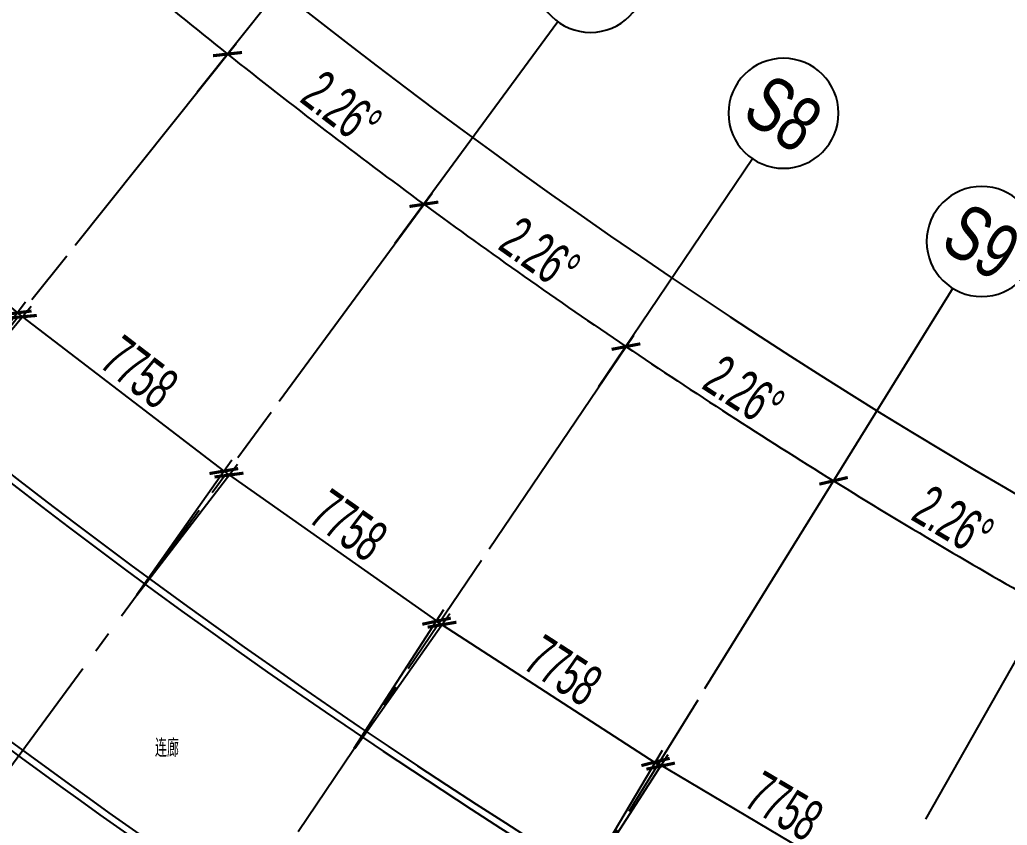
# Model space of a CAD drawing. Extents: x -668578 to 2331563, y -1202445 to 1620273.
# Drawn here: x 481066 to 509769, y 125341 to 148762 of the extents above; entities that cross this region are included whole.
import ezdxf
from ezdxf.enums import TextEntityAlignment as Align

# ---------------------------------------------------------------- set-up
doc = ezdxf.new("R2010")
doc.units = 0
doc.linetypes.add('CENTER2', pattern=[28.575, 19.05, -3.175, 3.175, -3.175])
doc.linetypes.add('DASH', pattern=[0.35, 0.25, -0.1])
doc.layers.get('0').update_dxf_attribs({"color": 8})
doc.layers.get('Defpoints').update_dxf_attribs({"color": 8})
for name, color, linetype in [('#标注', 8, 'Continuous'), ('#轴线', 8, 'CENTER2'), ('dim', 8, 'Continuous'), ('外轮廓', 8, 'Continuous'), ('建-文字', 8, 'Continuous')]:
    doc.layers.add(name, color=color, linetype=linetype)
doc.styles.add('JHZX', font='jrs.shx', dxfattribs={"width": 0.6, "bigfont": 'jhz.shx'})
doc.styles.add('XD2008', font='xd-hzs.shx', dxfattribs={"width": 0.7, "bigfont": 'xd-hztxt.shx'})
doc.dimstyles.new('JZBZ-400', dxfattribs={"dimscale": 400, "dimtxt": 3, "dimasz": 1.5, "dimexe": 1, "dimexo": 1, "dimgap": 0.5, "dimtad": 1, "dimdec": 0, "dimdsep": 46, "dimtxsty": 'JHZX', "dimblk1": 'ARCHTICK', "dimblk2": 'ARCHTICK', "dimsah": 1, "dimcen": 0, "dimclrd": 1, "dimclre": 1, "dimclrt": 2, "dimazin": 2, "dimtfac": 1, "dimtdec": 0, "dimtix": 1, "dimtmove": 0, "dimatfit": 3, "dimfxl": 0, "dimtolj": 1, "dimlwd": -1, "dimlwe": -1, "dimarcsym": 0})

# ---------------------------------------------------------------- blocks, each defined once
blk = doc.blocks.new('_ARCHTICK')
at = {"color": 0, "linetype": 'ByBlock', "const_width": 0.15}
blk.add_lwpolyline([(-0.5, -0.5), (0.5, 0.5)], dxfattribs=at)
blk = doc.blocks.new('*D2918')
at = {"layer": '#标注', "ltscale": 300, "transparency": 16777216}
for p, q in [((52517, 44290), (60086, 50671)), ((174425, -21557), (175612, -11729))]:
    blk.add_line(p, q, dxfattribs=at)
blk.add_arc((197092, 166179), 179600, 220.13382, 263.11563, dxfattribs=at)
at = {"layer": 'Defpoints', "color": 0, "ltscale": 300, "transparency": 16777216}
for p in [(197092, 166179), (52212, 44032), (92699, 20035), (174378, -21955)]:
    blk.add_point(p, dxfattribs=at)
at = {"layer": '#标注', "ltscale": 300, "transparency": 16777216, "xscale": 600, "yscale": 600, "zscale": 600}
for p, rotation in [((59781, 50414), 130.1338192809486), ((175564, -12126), 353.1156299250185)]:
    blk.add_blockref('_ARCHTICK', p, dxfattribs=dict(at, rotation=rotation))
at = {"layer": '#标注', "ltscale": 300, "transparency": 16777216, "insert": (112118, 8861), "char_height": 1200, "attachment_point": 5, "rotation": 331.6247, "style": 'JHZX'}
blk.add_mtext('\\A1;42.98°', dxfattribs=at)
blk = doc.blocks.new('*D2923')
at = {"layer": '#标注', "ltscale": 300, "transparency": 16777216}
for p, q in [((73487, 23069), (78389, 28745)), ((79232, 18301), (83907, 24166))]:
    blk.add_line(p, q, dxfattribs=at)
blk.add_arc((197092, 166179), 182000, 229.18262, 231.44482, dxfattribs=at)
at = {"layer": 'Defpoints', "color": 0, "ltscale": 300, "transparency": 16777216}
for p in [(197092, 166179), (79951, 26888), (73225, 22766), (78983, 17989)]:
    blk.add_point(p, dxfattribs=at)
at = {"layer": '#标注', "ltscale": 300, "transparency": 16777216, "xscale": 600, "yscale": 600, "zscale": 600}
for p, rotation in [((78128, 28442), 139.1826194624971), ((83657, 23854), 321.4448202023581)]:
    blk.add_blockref('_ARCHTICK', p, dxfattribs=dict(at, rotation=rotation))
at = {"layer": '#标注', "ltscale": 300, "transparency": 16777216, "insert": (81381, 26736), "char_height": 1200, "attachment_point": 5, "rotation": 320.3137, "style": 'JHZX'}
blk.add_mtext('\\A1;2.26°', dxfattribs=at)
blk = doc.blocks.new('*D2910')
at = {"layer": '#标注', "ltscale": 300, "transparency": 16777216}
for p, q in [((79232, 18301), (83907, 24166)), ((85161, 13764), (89600, 19809))]:
    blk.add_line(p, q, dxfattribs=at)
blk.add_arc((197092, 166179), 182000, 231.44482, 233.70702, dxfattribs=at)
at = {"layer": 'Defpoints', "color": 0, "ltscale": 300, "transparency": 16777216}
for p in [(197092, 166179), (85540, 22373), (78983, 17989), (84924, 13442)]:
    blk.add_point(p, dxfattribs=at)
at = {"layer": '#标注', "ltscale": 300, "transparency": 16777216, "xscale": 600, "yscale": 600, "zscale": 600}
for p, rotation in [((83657, 23854), 141.4448202023583), ((89364, 19487), 323.707020942222)]:
    blk.add_blockref('_ARCHTICK', p, dxfattribs=dict(at, rotation=rotation))
at = {"layer": '#标注', "ltscale": 300, "transparency": 16777216, "insert": (86975, 22278), "char_height": 1200, "attachment_point": 5, "rotation": 322.5759, "style": 'JHZX'}
blk.add_mtext('\\A1;2.26°', dxfattribs=at)
blk = doc.blocks.new('*D2911')
at = {"layer": '#标注', "ltscale": 300, "transparency": 16777216}
for p, q in [((85161, 13764), (89600, 19809)), ((91265, 9465), (95462, 15681))]:
    blk.add_line(p, q, dxfattribs=at)
blk.add_arc((197092, 166179), 182000, 233.70702, 235.96922, dxfattribs=at)
at = {"layer": 'Defpoints', "color": 0, "ltscale": 300, "transparency": 16777216}
for p in [(197092, 166179), (91304, 18082), (84924, 13442), (91041, 9134)]:
    blk.add_point(p, dxfattribs=at)
at = {"layer": '#标注', "ltscale": 300, "transparency": 16777216, "xscale": 600, "yscale": 600, "zscale": 600}
for p, rotation in [((89364, 19487), 143.7070209422228), ((95238, 15349), 325.9692216820964)]:
    blk.add_blockref('_ARCHTICK', p, dxfattribs=dict(at, rotation=rotation))
at = {"layer": '#标注', "ltscale": 300, "transparency": 16777216, "insert": (92741, 18043), "char_height": 1200, "attachment_point": 5, "rotation": 324.8381, "style": 'JHZX'}
blk.add_mtext('\\A1;2.26°', dxfattribs=at)
blk = doc.blocks.new('*D2912')
at = {"layer": '#标注', "ltscale": 300, "transparency": 16777216}
for p, q in [((91265, 9465), (95462, 15681)), ((97533, 5410), (101482, 11786))]:
    blk.add_line(p, q, dxfattribs=at)
blk.add_arc((197092, 166179), 182000, 235.96922, 238.23142, dxfattribs=at)
at = {"layer": 'Defpoints', "color": 0, "ltscale": 300, "transparency": 16777216}
for p in [(197092, 166179), (97232, 14022), (91041, 9134), (97322, 5070)]:
    blk.add_point(p, dxfattribs=at)
at = {"layer": '#标注', "ltscale": 300, "transparency": 16777216, "xscale": 600, "yscale": 600, "zscale": 600}
for p, rotation in [((95238, 15349), 145.9692216820972), ((101271, 11446), 328.2314223130762)]:
    blk.add_blockref('_ARCHTICK', p, dxfattribs=dict(at, rotation=rotation))
at = {"layer": '#标注', "ltscale": 300, "transparency": 16777216, "insert": (98670, 14040), "char_height": 1200, "attachment_point": 5, "rotation": 327.1003, "style": 'JHZX'}
blk.add_mtext('\\A1;2.26°', dxfattribs=at)
blk = doc.blocks.new('*D2913')
at = {"layer": '#标注', "ltscale": 300, "transparency": 16777216}
for p, q in [((97533, 5410), (101482, 11786)), ((103957, 1605), (107650, 8133))]:
    blk.add_line(p, q, dxfattribs=at)
blk.add_arc((197092, 166179), 182000, 238.23142, 240.49362, dxfattribs=at)
at = {"layer": 'Defpoints', "color": 0, "ltscale": 300, "transparency": 16777216}
for p in [(197092, 166179), (103316, 10198), (97322, 5070), (103760, 1257)]:
    blk.add_point(p, dxfattribs=at)
at = {"layer": '#标注', "ltscale": 300, "transparency": 16777216, "xscale": 600, "yscale": 600, "zscale": 600}
for p, rotation in [((101271, 11446), 148.2314223130731), ((107453, 7784), 330.4936231196902)]:
    blk.add_blockref('_ARCHTICK', p, dxfattribs=dict(at, rotation=rotation))
at = {"layer": '#标注', "ltscale": 300, "transparency": 16777216, "insert": (104752, 10273), "char_height": 1200, "attachment_point": 5, "rotation": 329.3625, "style": 'JHZX'}
blk.add_mtext('\\A1;2.26°', dxfattribs=at)
blk = doc.blocks.new('*D2914')
at = {"layer": '#标注', "ltscale": 300, "transparency": 16777216}
for p, q in [((103957, 1605), (107650, 8133)), ((110525, -1943), (113959, 4725))]:
    blk.add_line(p, q, dxfattribs=at)
blk.add_arc((197092, 166179), 182000, 240.49362, 242.75582, dxfattribs=at)
at = {"layer": 'Defpoints', "color": 0, "ltscale": 300, "transparency": 16777216}
for p in [(197092, 166179), (109546, 6618), (103760, 1257), (110342, -2298)]:
    blk.add_point(p, dxfattribs=at)
at = {"layer": '#标注', "ltscale": 300, "transparency": 16777216, "xscale": 600, "yscale": 600, "zscale": 600}
for p, rotation in [((107453, 7784), 150.4936231196933), ((113776, 4370), 332.7558238595374)]:
    blk.add_blockref('_ARCHTICK', p, dxfattribs=dict(at, rotation=rotation))
at = {"layer": '#标注', "ltscale": 300, "transparency": 16777216, "insert": (110978, 6750), "char_height": 1200, "attachment_point": 5, "rotation": 331.6247, "style": 'JHZX'}
blk.add_mtext('\\A1;2.26°', dxfattribs=at)
blk = doc.blocks.new('*U2924')
at = {"linetype": 'ByBlock'}
blk.add_line((0, -20), (0, 0), dxfattribs=at)
blk.add_circle((0, -24), 4, dxfattribs=at)
at = {"color": 253, "linetype": 'ByBlock', "style": 'JHZX', "width": 0.75}
blk.add_attdef('AXES', text='', height=4, dxfattribs=at).set_placement((0, -24), align=Align.MIDDLE_CENTER)
blk = doc.blocks.new('*D2997')
at = {"layer": '#标注', "transparency": 16777216}
for p, q in [((-85597, 26692), (-82526, 30393)), ((-82782, 30085), (-76812, 25131)), ((-79627, 21738), (-76556, 25439))]:
    blk.add_line(p, q, dxfattribs=at)
at = {"layer": 'Defpoints', "color": 0, "transparency": 16777216}
for p in [(-85853, 26384), (-76812, 25131), (-79883, 21430)]:
    blk.add_point(p, dxfattribs=at)
at = {"layer": '#标注', "transparency": 16777216, "xscale": 600, "yscale": 600, "zscale": 600}
for p, rotation in [((-82782, 30085), 140.3137249285785), ((-76812, 25131), 320.3137249285784)]:
    blk.add_blockref('_ARCHTICK', p, dxfattribs=dict(at, rotation=rotation))
at = {"layer": '#标注', "transparency": 16777216, "insert": (-79286, 28224), "char_height": 1200, "attachment_point": 5, "rotation": 320.3137, "style": 'JHZX'}
blk.add_mtext('\\A1;7758', dxfattribs=at)
blk = doc.blocks.new('*D2999')
at = {"layer": '#标注', "transparency": 16777216}
for p, q in [((-60662, 8378), (-58201, 12532)), ((-58405, 12188), (-51730, 8235)), ((-53987, 4425), (-51526, 8579))]:
    blk.add_line(p, q, dxfattribs=at)
at = {"layer": 'Defpoints', "color": 0, "transparency": 16777216}
for p in [(-51730, 8235), (-60866, 8034), (-54191, 4081)]:
    blk.add_point(p, dxfattribs=at)
at = {"layer": '#标注', "transparency": 16777216, "xscale": 600, "yscale": 600, "zscale": 600}
for p, rotation in [((-58405, 12188), 149.3625281524388), ((-51730, 8235), 329.3625281524388)]:
    blk.add_blockref('_ARCHTICK', p, dxfattribs=dict(at, rotation=rotation))
at = {"layer": '#标注', "transparency": 16777216, "insert": (-54660, 10900), "char_height": 1200, "attachment_point": 5, "rotation": 329.3625, "style": 'JHZX'}
blk.add_mtext('\\A1;7758', dxfattribs=at)
blk = doc.blocks.new('*D3000')
at = {"layer": '#标注', "transparency": 16777216}
for p, q in [((-67162, 12584), (-64554, 16616)), ((-64771, 16280), (-58257, 12066)), ((-60648, 8370), (-58040, 12402))]:
    blk.add_line(p, q, dxfattribs=at)
at = {"layer": 'Defpoints', "color": 0, "transparency": 16777216}
for p in [(-67379, 12248), (-58257, 12066), (-60866, 8034)]:
    blk.add_point(p, dxfattribs=at)
at = {"layer": '#标注', "transparency": 16777216, "xscale": 600, "yscale": 600, "zscale": 600}
for p, rotation in [((-64771, 16280), 147.1003350215469), ((-58257, 12066), 327.1003350215469)]:
    blk.add_blockref('_ARCHTICK', p, dxfattribs=dict(at, rotation=rotation))
at = {"layer": '#标注', "transparency": 16777216, "insert": (-61080, 14845), "char_height": 1200, "attachment_point": 5, "rotation": 327.1003, "style": 'JHZX'}
blk.add_mtext('\\A1;7758', dxfattribs=at)
blk = doc.blocks.new('*D3001')
at = {"layer": '#标注', "transparency": 16777216}
for p, q in [((-73491, 17043), (-70723, 20972)), ((-70953, 20645), (-64611, 16178)), ((-67149, 12575), (-64381, 16505))]:
    blk.add_line(p, q, dxfattribs=at)
at = {"layer": 'Defpoints', "color": 0, "transparency": 16777216}
for p in [(-73722, 16716), (-64611, 16178), (-67379, 12248)]:
    blk.add_point(p, dxfattribs=at)
at = {"layer": '#标注', "transparency": 16777216, "xscale": 600, "yscale": 600, "zscale": 600}
for p, rotation in [((-70953, 20645), 144.8381265405064), ((-64611, 16178), 324.8381265405064)]:
    blk.add_blockref('_ARCHTICK', p, dxfattribs=dict(at, rotation=rotation))
at = {"layer": '#标注', "transparency": 16777216, "insert": (-67321, 19066), "char_height": 1200, "attachment_point": 5, "rotation": 324.8381, "style": 'JHZX'}
blk.add_mtext('\\A1;7758', dxfattribs=at)
blk = doc.blocks.new('*D3002')
at = {"layer": '#标注', "transparency": 16777216}
for p, q in [((-79640, 21748), (-76721, 25561)), ((-76964, 25244), (-70803, 20529)), ((-73479, 17033), (-70560, 20847))]:
    blk.add_line(p, q, dxfattribs=at)
at = {"layer": 'Defpoints', "color": 0, "transparency": 16777216}
for p in [(-79883, 21430), (-70803, 20529), (-73722, 16716)]:
    blk.add_point(p, dxfattribs=at)
at = {"layer": '#标注', "transparency": 16777216, "xscale": 600, "yscale": 600, "zscale": 600}
for p, rotation in [((-76964, 25244), 142.5759180594664), ((-70803, 20529), 322.5759180594664)]:
    blk.add_blockref('_ARCHTICK', p, dxfattribs=dict(at, rotation=rotation))
at = {"layer": '#标注', "transparency": 16777216, "insert": (-73398, 23522), "char_height": 1200, "attachment_point": 5, "rotation": 322.5759, "style": 'JHZX'}
blk.add_mtext('\\A1;7758', dxfattribs=at)
blk = doc.blocks.new('A$C9fbb2d7a')
at = {"layer": '外轮廓', "color": 3, "linetype": 'DASH', "ltscale": 5}
blk.add_lwpolyline([(-112763, 26786), (-144951, -5020, 0.412976), (-144980, -8689, 0.149442), (-10150, -82155, 0.414726), (-7076, -80123), (1875, -35767, 0.413123), (-150, -32706, -0.149509), (-109077, 26754, 0.415715), (-112763, 26786)], format="xyb", close=True, dxfattribs=at)
at = {"layer": '外轮廓'}
for radius, start, end in [(195700, 211.06464, 249.3814), (195500, 211.09996, 249.38124), (201900, 223.09854, 235.94084), (201700, 223.09854, 235.99763)]:
    blk.add_arc((42590, 175095), radius, start, end, dxfattribs=at)
at = {"layer": '建-文字', "style": 'XD2008', "width": 0.7}
blk.add_text('连廊', height=525, dxfattribs=at).set_placement((-72955, 12330))
blk = doc.blocks.new('A$Caccc0cd0')
at = {"layer": '#标注'}
for p1, p2, distance, picture, middle in [((-85852.7, 26384.2), (-79882.6, 21430.1), 4809.1, '*D2997', (-79285.8, 28223.6)), ((-79882.6, 21430.1), (-73721.6, 16715.6), 4802.1, '*D3002', (-73397.7, 23521.8)), ((-73721.6, 16715.6), (-67379.4, 12247.9), 4807, '*D3001', (-67321.5, 19065.6)), ((-67379.4, 12247.9), (-60865.7, 8034.1), 4802.1, '*D3000', (-61079.6, 14844.6)), ((-60865.7, 8034.1), (-54190.7, 4080.6), 4828.2, '*D2999', (-54660, 10899.9))]:
    dim = blk.add_aligned_dim(p1=p1, p2=p2, distance=distance, dimstyle='JZBZ-400', override={"dimclrd": 256, "dimclre": 256, "dimclrt": 256}, dxfattribs=at)
    dim.commit()
    dim.dimension.update_dxf_attribs({"geometry": picture, "text_midpoint": middle})
blk = doc.blocks.new('DSGDFG')
at = {"layer": '#轴线', "ltscale": 200}
for p, q in [((35227.4, -36910.9), (78982.9, 17988.6)), ((43365.9, -43147.5), (84924.4, 13442)), ((91040.7, 9133.5), (51745.5, -49056.6)), ((97322.4, 5069.8), (60352.9, -54629))]:
    blk.add_line(p, q, dxfattribs=at)
for radius in [206950, 212800, 220600, 228400, 236200, 244000, 251800, 257800]:
    blk.add_arc((197092.2, 166179.2), radius, 218.438892, 265.140584, dxfattribs=at)
at = {"layer": '#标注', "ltscale": 300}
blk.add_blockref('A$Caccc0cd0', (154502.6, -8915.6), dxfattribs=at)
at = {"layer": '#标注', "linetype": 'ByBlock'}
ref = blk.add_blockref('*U2924', (82772.9, 22747), dxfattribs=dict(at, xscale=-400, yscale=400, rotation=141.4442193189474))
ref.add_attrib('AXES', 'S6', dxfattribs={"layer": '0', "color": 253, "linetype": 'ByBlock', "height": 1600, "rotation": 321.44422, "style": 'JHZX', "width": 0.75}).set_placement((88756.4, 30254.2), align=Align.MIDDLE_CENTER)
ref = blk.add_blockref('*U2924', (88523.3, 18346.5), dxfattribs=dict(at, xscale=-400, yscale=400, rotation=143.7063012489712))
ref.add_attrib('AXES', 'S7', dxfattribs={"layer": '0', "color": 253, "linetype": 'ByBlock', "height": 1600, "rotation": 323.7063, "style": 'JHZX', "width": 0.75}).set_placement((94205.8, 26084.1), align=Align.MIDDLE_CENTER)
ref = blk.add_blockref('*U2924', (94443, 14176.5), dxfattribs=dict(at, xscale=-400, yscale=400, rotation=145.9683831789954))
ref.add_attrib('AXES', 'S8', dxfattribs={"layer": '0', "color": 253, "linetype": 'ByBlock', "height": 1600, "rotation": 325.96838, "style": 'JHZX', "width": 0.75}).set_placement((99815.6, 22132.3), align=Align.MIDDLE_CENTER)
ref = blk.add_blockref('*U2924', (100522.6, 10243.3), dxfattribs=dict(at, xscale=-399.9999999999993, yscale=399.9999999999993, rotation=148.23046510902))
ref.add_attrib('AXES', 'S9', dxfattribs={"layer": '0', "color": 253, "linetype": 'ByBlock', "height": 1600, "rotation": 328.23047, "style": 'JHZX', "width": 0.75}).set_placement((105577, 18404.9), align=Align.MIDDLE_CENTER)
ref = blk.add_blockref('*U2924', (106752.7, 6553.2), dxfattribs=dict(at, xscale=-400.0000000000002, yscale=400.0000000000002, rotation=150.4925470390443))
ref.add_attrib('AXES', 'S10', dxfattribs={"layer": '0', "color": 253, "linetype": 'ByBlock', "height": 1600, "rotation": 330.49255, "style": 'JHZX', "width": 0.75}).set_placement((111481.1, 14908), align=Align.MIDDLE_CENTER)
at = {"layer": '#标注', "ltscale": 300}
for base, p1, p2, picture, middle in [((92698.6, 20034.9), (52211.6, 44032.2), (174377.5, -21954.5), '*D2918', (112118.4, 8861.3)), ((79950.8, 26888.5), (73225.4, 22766.2), (78982.9, 17988.6), '*D2923', (81380.8, 26736.3)), ((85540.3, 22373.1), (78982.9, 17988.6), (84924.4, 13442), '*D2910', (86975.2, 22277.5)), ((91303.6, 18082), (84924.4, 13442), (91040.7, 9133.5), '*D2911', (92741.2, 18043.1)), ((97231.8, 14021.6), (91040.7, 9133.5), (97322.4, 5069.8), '*D2912', (98669.8, 14039.5)), ((103315.7, 10198.5), (97322.4, 5069.8), (103759.5, 1257.2), '*D2913', (104751.9, 10273.1)), ((109545.8, 6618.4), (103759.5, 1257.2), (110342.2, -2298.4), '*D2914', (110977.8, 6749.7))]:
    dim = blk.add_angular_dim_3p(base=base, center=(197092.1, 166179.2), p1=p1, p2=p2, dimstyle='JZBZ-400', override={"dimclrd": 256, "dimclre": 256, "dimclrt": 256}, dxfattribs=at)
    dim.commit()
    dim.dimension.update_dxf_attribs({"geometry": picture, "text_midpoint": middle})

msp = doc.modelspace()

# ---------------------------------------------------------------- block references
at = {"layer": '#标注'}
msp.add_blockref('DSGDFG', (403448.9, 123910), dxfattribs=at)
at = {"layer": 'dim', "ltscale": 300}
msp.add_blockref('A$C9fbb2d7a', (557951.5, 114994.4), dxfattribs=at)

doc.saveas('drawing.dxf')
